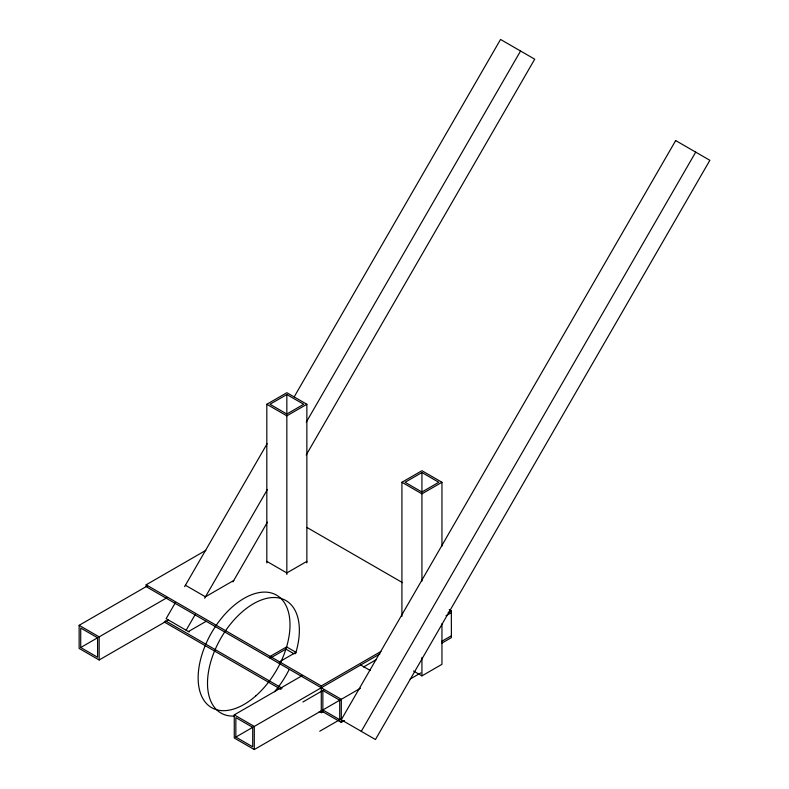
<?xml version="1.0" encoding="UTF-8"?>
<svg xmlns="http://www.w3.org/2000/svg" width="789" height="789" viewBox="0 0 789 789"><rect width="100%" height="100%" fill="white"/><g stroke="black" fill="none" stroke-linecap="round" stroke-linejoin="round"><path stroke-width="1.18" d="M175.365 602.678L166.124 618.675L189.173 631.989M184.596 586.671L267.126 443.734M294.228 396.798L500.542 39.45L534.715 59.185L306.231 454.937M186.145 630.233L195.386 614.236M204.617 598.24L267.441 489.427M306.24 422.223L520.562 51.009M232.942 581.878L267.432 522.14M361.283 731.354L695.701 152.129M266.82 562.942L266.82 404.274L286.841 392.715L306.862 404.274L306.862 562.942M286.841 394.539L269.966 404.274L286.841 414.018L303.706 404.274L286.841 394.539L286.841 414.215M266.82 404.274L286.841 415.842L306.862 404.274M344.497 720.584L341.302 722.428L341.302 699.31L146.143 586.621L146.143 584.807L205.84 550.337M168.392 620.016L99.158 659.989L79.137 648.43L79.137 625.312L147.306 585.951M80.715 647.522L97.58 657.257L97.58 637.778L80.715 628.044L80.715 647.522L97.757 637.68M79.137 625.312L99.158 636.871L167.327 597.51M401.917 616.347L401.917 482.276L421.937 470.717L441.958 482.276L441.958 546.235M233.761 580.448L205.446 596.8L185.425 585.241M421.937 472.542L405.073 482.276L421.937 492.02L438.802 482.276L421.937 472.542L421.937 492.218M401.917 482.276L421.937 493.835L441.958 482.276M306.862 561.374L286.841 572.932L266.82 561.374M188.423 631.555L206.235 621.268M280.489 663.056L279.503 663.628L279.503 661.803L295.954 652.306L286.594 646.901L270.144 656.399L270.144 658.223L285.914 649.12L294.11 653.844M341.035 699.468L254.285 749.55L234.264 737.991L234.264 714.873L302.434 675.512M146.143 584.807L321.281 685.927L380.979 651.458M448.142 612.678L451.338 610.834L451.397 637.611L441.801 643.153M235.842 737.084L252.707 746.818L252.707 727.34L235.842 717.605L235.842 737.084L252.884 727.241M234.264 714.873L254.285 726.432L379.973 653.864M446.012 615.736L451.338 612.659M302.887 702.013L324.161 689.724M363.512 667.011L376.274 659.634M341.302 699.31L360.474 688.235M441.751 641.319L451.397 635.796M319.22 711.481L321.34 712.704L323.47 711.471M319.762 731.225L341.035 718.947M410.162 679.033L420.803 672.889M413.505 671.005L421.937 675.877L441.958 664.318L441.958 623.724M306.98 527.486L402.508 582.647M449.217 609.611L451.338 610.834M360.691 664.999L370.179 670.472M165.305 620.795L282.067 688.205M341.302 722.428L321.281 710.869L321.281 685.927M164.24 621.998L281.002 689.418M421.937 493.835L421.937 581.168M421.937 657.424L421.937 675.877M321.34 710.879L321.34 712.704M286.841 415.842L286.841 574.5M254.285 726.432L254.285 749.55M99.158 636.871L99.158 659.989M234.412 716.057A64.954 37.507 -60 0 1 211.521 659.298A64.954 37.507 -60 0 1 271.998 597.569A64.954 37.507 -60 0 1 295.55 653.637M289.099 669.644A64.954 37.507 -60 0 1 274.533 691.736M675.68 140.57L341.262 719.795L375.446 739.53L709.863 160.305L675.68 140.57M339.724 700.218L322.859 690.483L322.859 709.962L339.724 719.696L339.724 700.218M255.961 695.76A64.954 37.507 -60 0 0 276.554 595.143A64.954 37.507 -60 0 0 199.706 663.283A64.954 37.507 -60 0 0 255.961 695.76"/></g></svg>
